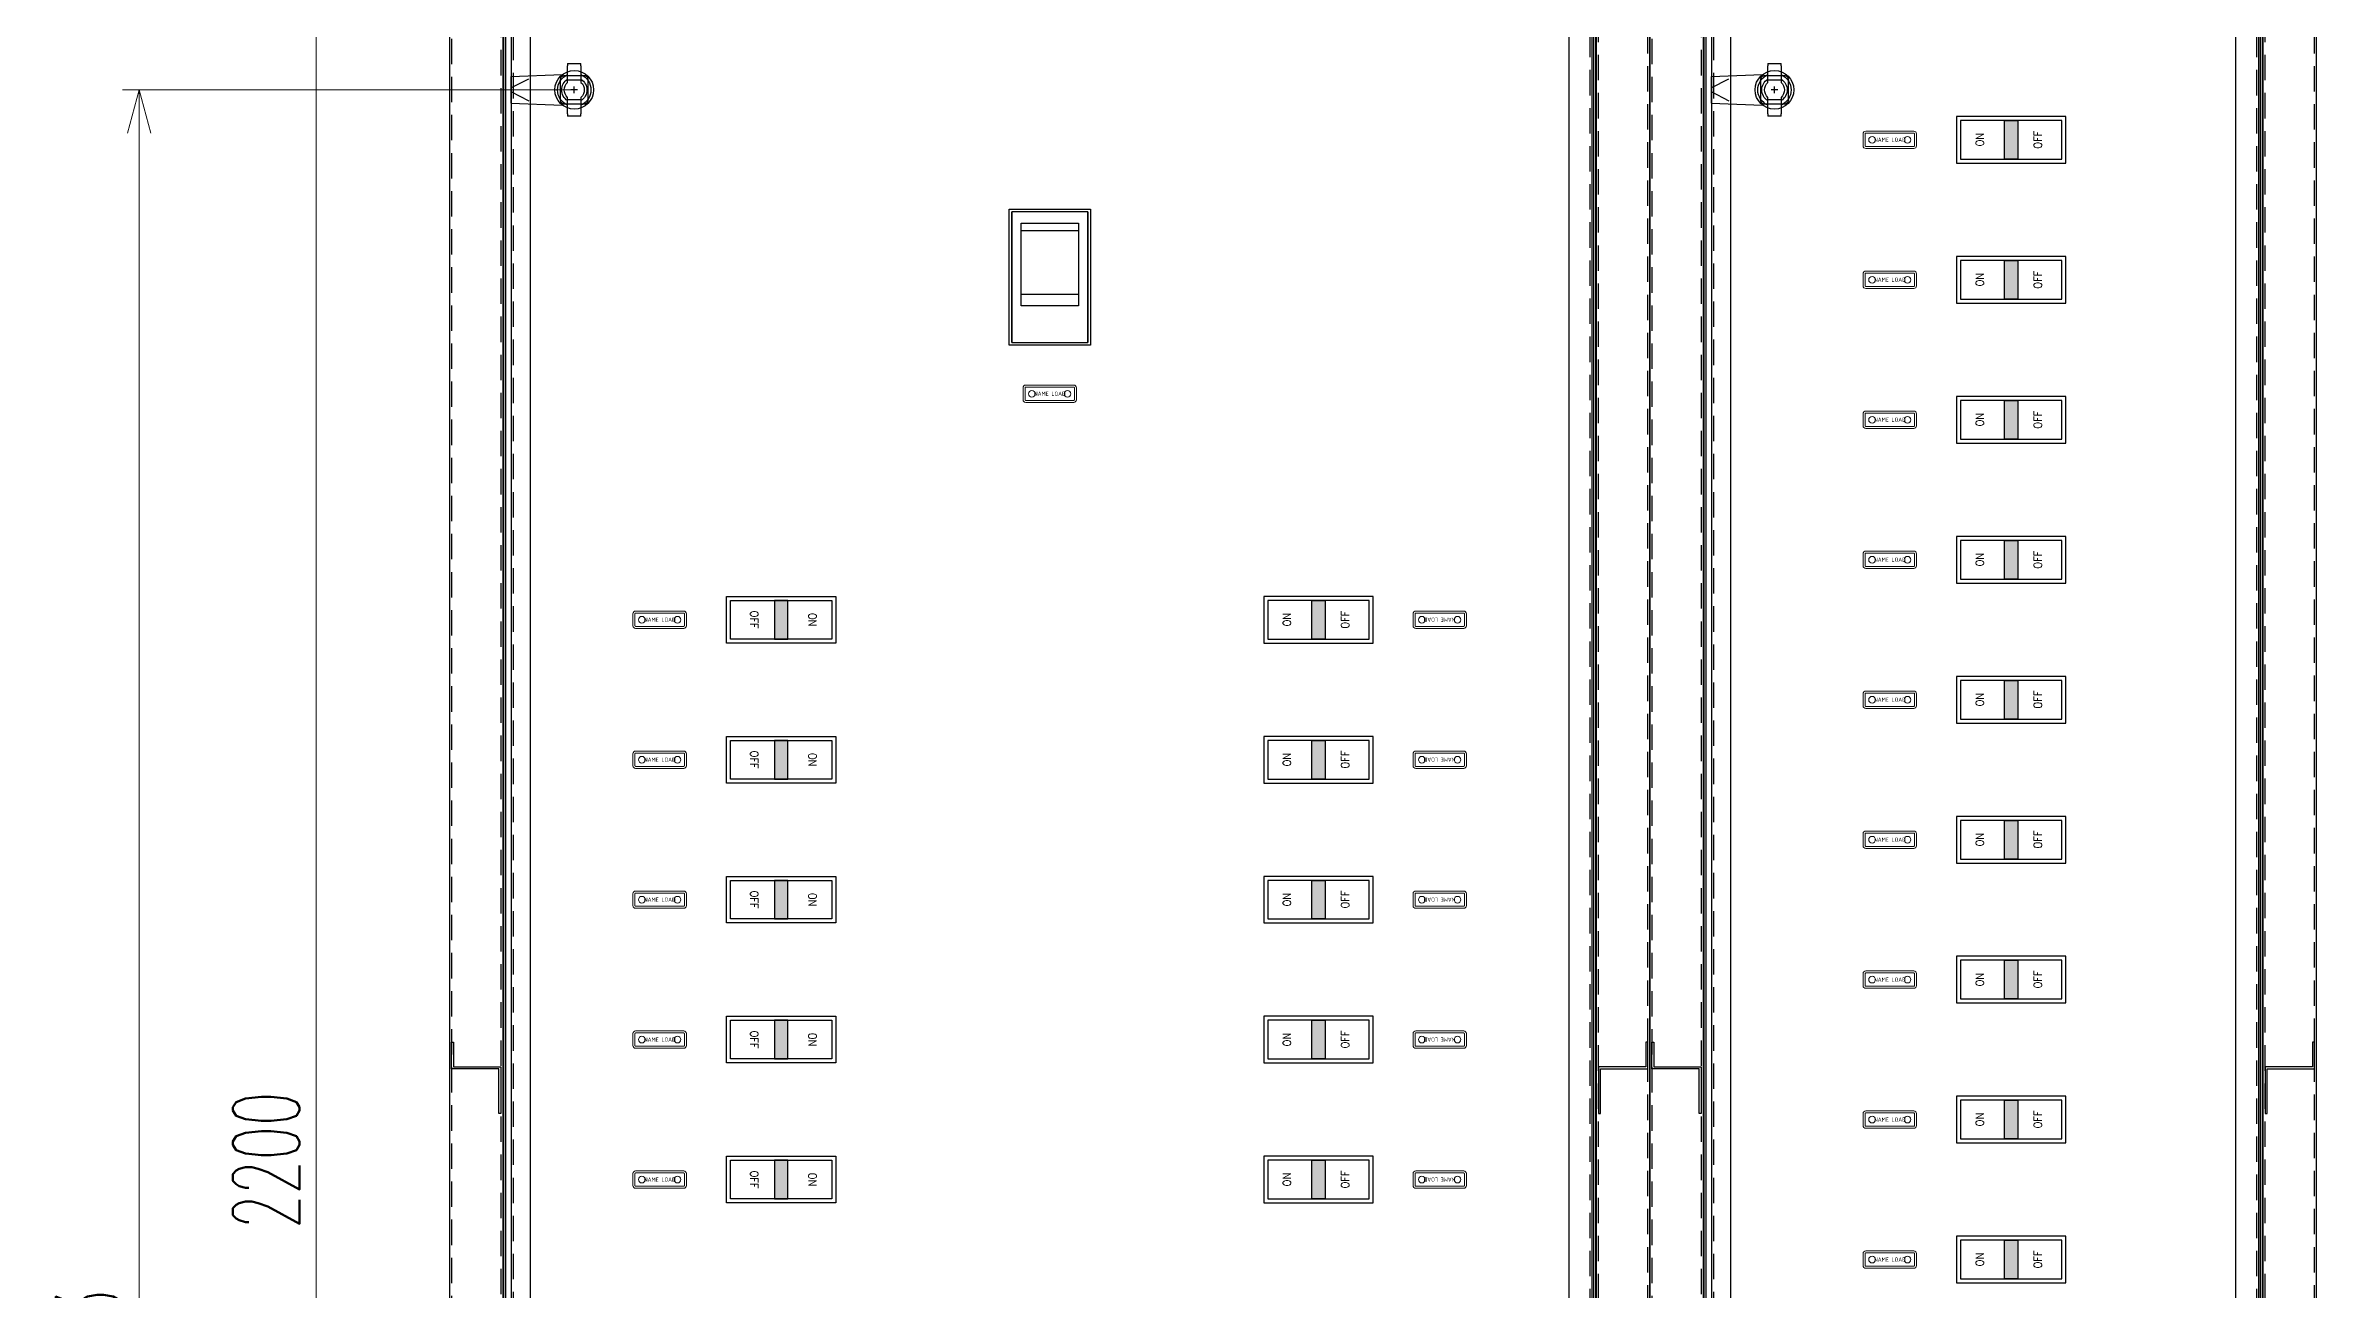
# Model space of a CAD drawing. Header units: millimetres. Extents: x 173893 to 258446, y -176540 to -123824.
# Drawn here: x 185204 to 186907, y -162724 to -161790 of the extents above; entities that cross this region are included whole.
import ezdxf
from ezdxf.enums import TextEntityAlignment as Align

# ---------------------------------------------------------------- set-up
doc = ezdxf.new("R2010")
doc.units = ezdxf.units.MM
doc.header["$LTSCALE"] = 3
doc.linetypes.add('HIDDEN', pattern=[9.525, 6.35, -3.175])
for name, color, linetype in [('@.DM. NÉT CHÍNH', 7, 'Continuous'), ('@.DM. THIẾT BỊ', 7, 'Continuous'), ('dim', 7, 'Continuous'), ('Thiet bi', 7, 'Continuous')]:
    doc.layers.add(name, color=color, linetype=linetype)
doc.styles.add('Ann_w01', font='romans.shx', dxfattribs={"width": 0.6, "bigfont": 'chineset.shx'})
doc.styles.add('HW_Standard', font='complex.shx', dxfattribs={"width": 0.9})
doc.styles.add('WD_IEC', font='isocp2.shx')
doc.dimstyles.new('Dim 01_SC25', dxfattribs={"dimscale": 25, "dimtxt": 2, "dimasz": 1.3, "dimexe": 0.5, "dimexo": 0.5, "dimgap": 0.5, "dimtad": 1, "dimdec": 1, "dimzin": 12, "dimdsep": 46, "dimtxsty": 'Ann_w01', "dimblk": 'OPEN30', "dimcen": 1.5, "dimclrd": 6, "dimclre": 6, "dimclrt": 3, "dimadec": 1, "dimazin": 3, "dimtm": 1e-09, "dimtfac": 1, "dimtdec": 1, "dimtix": 1, "dimtmove": 0, "dimatfit": 3, "dimldrblk": 'OPEN30', "dimfxl": 1, "dimtolj": 1, "dimlwd": 0, "dimlwe": 0, "dimarcsym": 0})

# ---------------------------------------------------------------- blocks, each defined once
blk = doc.blocks.new('_Open30')
at = {"color": 0, "linetype": 'ByBlock', "lineweight": -2}
for p, q in [((-1, 0.268), (0, 0)), ((0, 0), (-1, -0.268)), ((0, 0), (-1, 0))]:
    blk.add_line(p, q, dxfattribs=at)
blk = doc.blocks.new('*D43')
at = {"layer": 'Defpoints', "color": 0, "transparency": 16777216}
for p in [(185406.7, -161526.8), (185506.7, -161526.8), (185506.7, -163726.8)]:
    blk.add_point(p, dxfattribs=at)
at = {"layer": 'dim', "color": 6, "lineweight": 0, "transparency": 16777216}
for p, q in [((185494.2, -161526.8), (185394.2, -161526.8)), ((185406.7, -163694.3), (185406.7, -161559.3)), ((185494.2, -163726.8), (185394.2, -163726.8))]:
    blk.add_line(p, q, dxfattribs=at)
at = {"layer": 'dim', "color": 6, "lineweight": 0, "transparency": 16777216, "xscale": 32.5, "yscale": 32.5, "zscale": 32.5}
for p, rotation in [((185406.7, -161526.8), 90), ((185406.7, -163726.8), 270)]:
    blk.add_blockref('_Open30', p, dxfattribs=dict(at, rotation=rotation))
at = {"layer": 'dim', "color": 3, "transparency": 16777216, "insert": (185369.2, -162626.8), "char_height": 50, "attachment_point": 5, "rotation": 90, "style": 'Ann_w01'}
blk.add_mtext('\\A1;2200', dxfattribs=at)
blk = doc.blocks.new('*D268')
at = {"layer": '@.DM. NÉT CHÍNH', "color": 6, "linetype": 'Continuous', "lineweight": 0, "transparency": 16777216}
for p, q in [((185602.2, -161823.8), (185261.5, -161823.8)), ((185274, -163694.3), (185274, -161856.3)), ((185494.2, -163726.8), (185261.5, -163726.8))]:
    blk.add_line(p, q, dxfattribs=at)
at = {"layer": 'Defpoints', "color": 0, "linetype": 'Continuous', "transparency": 16777216}
for p in [(185274, -161823.8), (185614.7, -161823.8), (185506.7, -163726.8)]:
    blk.add_point(p, dxfattribs=at)
at = {"layer": '@.DM. NÉT CHÍNH', "color": 6, "linetype": 'Continuous', "lineweight": 0, "transparency": 16777216, "xscale": 32.5, "yscale": 32.5, "zscale": 32.5}
for p, rotation in [((185274, -161823.8), 90), ((185274, -163726.8), 270)]:
    blk.add_blockref('_Open30', p, dxfattribs=dict(at, rotation=rotation))
at = {"layer": '@.DM. NÉT CHÍNH', "color": 3, "linetype": 'Continuous', "transparency": 16777216, "insert": (185236.5, -162775.3), "char_height": 50, "attachment_point": 5, "rotation": 90, "style": 'Ann_w01'}
blk.add_mtext('\\A1;1903', dxfattribs=at)
blk = doc.blocks.new('MS722')
at = {"layer": '@.DM. THIẾT BỊ', "color": 4}
for p, q in [((-5, 37.8), (-5, 39.5)), ((5, 39.5), (-5, 39.5)), ((-5, 37.8), (-5, 27.2)), ((5, 39.5), (5, 37.8)), ((5, 27.2), (5, 37.8)), ((-5, 27.2), (-5, 25.3)), ((5, 27.2), (-5, 27.2)), ((5, 25.3), (5, 27.2)), ((-5, 14.2), (-5, 12.2)), ((-5, 12.2), (-5, 1.7)), ((-5, 12.2), (5, 12.2)), ((-5, 0), (-5, 1.7)), ((-5, 0), (5, 0)), ((5, 12.2), (5, 14.2)), ((5, 1.7), (5, 12.2)), ((5, 1.7), (5, 0))]:
    blk.add_line(p, q, dxfattribs=at)
for radius, start, end in [(12.5, 113.5782, 246.4218), (7.5, 131.8103, 228.1897), (12.5, 293.5782, 66.4218), (7.5, 311.8103, 48.1897)]:
    blk.add_arc((0, 19.8), radius, start, end, dxfattribs=at)
at = {"layer": '@.DM. THIẾT BỊ', "color": 9}
for start, end in [(121.7569, 238.2431), (301.7569, 58.2431)]:
    blk.add_arc((0, 19.8), 9.5, start, end, dxfattribs=at)

msp = doc.modelspace()

# ---------------------------------------------------------------- hatches: boundary and pattern name
at = {"layer": 'Thiet bi'}
for points in [[(186672.68, -161846.78), (186682.68, -161846.78), (186682.68, -161875.78), (186672.68, -161875.78)], [(186672.68, -161951.78), (186682.68, -161951.78), (186682.68, -161980.78), (186672.68, -161980.78)], [(186672.68, -162056.78), (186682.68, -162056.78), (186682.68, -162085.78), (186672.68, -162085.78)], [(186672.68, -162161.78), (186682.68, -162161.78), (186682.68, -162190.78), (186672.68, -162190.78)], [(185760.26, -162206.78), (185750.26, -162206.78), (185750.26, -162235.78), (185760.26, -162235.78)], [(186153.18, -162206.78), (186163.18, -162206.78), (186163.18, -162235.78), (186153.18, -162235.78)], [(186672.68, -162266.78), (186682.68, -162266.78), (186682.68, -162295.78), (186672.68, -162295.78)], [(185760.26, -162311.78), (185750.26, -162311.78), (185750.26, -162340.78), (185760.26, -162340.78)], [(186153.18, -162311.78), (186163.18, -162311.78), (186163.18, -162340.78), (186153.18, -162340.78)], [(186672.68, -162371.78), (186682.68, -162371.78), (186682.68, -162400.78), (186672.68, -162400.78)], [(185760.26, -162416.78), (185750.26, -162416.78), (185750.26, -162445.78), (185760.26, -162445.78)], [(186153.18, -162416.78), (186163.18, -162416.78), (186163.18, -162445.78), (186153.18, -162445.78)], [(186672.68, -162476.78), (186682.68, -162476.78), (186682.68, -162505.78), (186672.68, -162505.78)], [(185760.26, -162521.78), (185750.26, -162521.78), (185750.26, -162550.78), (185760.26, -162550.78)], [(186153.18, -162521.78), (186163.18, -162521.78), (186163.18, -162550.78), (186153.18, -162550.78)], [(186672.68, -162581.78), (186682.68, -162581.78), (186682.68, -162610.78), (186672.68, -162610.78)], [(185760.26, -162626.78), (185750.26, -162626.78), (185750.26, -162655.78), (185760.26, -162655.78)], [(186153.18, -162626.78), (186163.18, -162626.78), (186163.18, -162655.78), (186153.18, -162655.78)], [(186672.68, -162686.78), (186682.68, -162686.78), (186682.68, -162715.78), (186672.68, -162715.78)], [(186672.68, -162686.78), (186682.68, -162686.78), (186682.68, -162715.78), (186672.68, -162715.78)]]:
    msp.add_hatch(color=8, dxfattribs=at).paths.add_polyline_path(points)

# ---------------------------------------------------------------- linework, layer by layer
at = {"color": 3}
for p, q in [((185928.22, -162013.28), (185928.22, -161915.28)), ((185985.22, -161915.28), (185928.22, -161915.28)), ((185928.22, -161915.28), (185928.22, -162013.28)), ((185985.22, -161915.28), (185985.22, -162013.28)), ((185985.22, -162013.28), (185985.22, -161915.28)), ((185928.22, -162013.28), (185985.22, -162013.28))]:
    msp.add_line(p, q, dxfattribs=at)
for p, q in [((185935.22, -161923.87), (185978.22, -161923.87)), ((185935.22, -161985.7), (185935.22, -161923.87)), ((185978.22, -161923.87), (185978.22, -161985.7)), ((185935.22, -161929.42), (185978.22, -161929.42)), ((185935.22, -161976.99), (185978.22, -161976.99)), ((185978.22, -161985.7), (185935.22, -161985.7))]:
    msp.add_line(p, q)
for points in [[(185506.72, -163626.78), (186406.72, -163626.78), (186406.72, -161526.78), (185506.72, -161526.78)], [(186406.72, -163626.78), (186906.72, -163626.78), (186906.72, -161526.78), (186406.72, -161526.78)], [(185546.72, -163586.78), (186366.72, -163586.78), (186366.72, -161566.78), (185546.72, -161566.78)], [(186446.72, -163586.78), (186866.72, -163586.78), (186866.72, -161566.78), (186446.72, -161566.78)], [(186639.68, -161846.78), (186639.68, -161875.78), (186715.68, -161875.78), (186715.68, -161846.78)], [(186639.68, -161951.78), (186639.68, -161980.78), (186715.68, -161980.78), (186715.68, -161951.78)], [(186639.68, -162056.78), (186639.68, -162085.78), (186715.68, -162085.78), (186715.68, -162056.78)], [(186639.68, -162161.78), (186639.68, -162190.78), (186715.68, -162190.78), (186715.68, -162161.78)], [(185793.26, -162206.78), (185793.26, -162235.78), (185717.26, -162235.78), (185717.26, -162206.78)], [(186120.18, -162206.78), (186120.18, -162235.78), (186196.18, -162235.78), (186196.18, -162206.78)], [(186639.68, -162266.78), (186639.68, -162295.78), (186715.68, -162295.78), (186715.68, -162266.78)], [(185793.26, -162311.78), (185793.26, -162340.78), (185717.26, -162340.78), (185717.26, -162311.78)], [(186120.18, -162311.78), (186120.18, -162340.78), (186196.18, -162340.78), (186196.18, -162311.78)], [(186639.68, -162371.78), (186639.68, -162400.78), (186715.68, -162400.78), (186715.68, -162371.78)], [(185793.26, -162416.78), (185793.26, -162445.78), (185717.26, -162445.78), (185717.26, -162416.78)], [(186120.18, -162416.78), (186120.18, -162445.78), (186196.18, -162445.78), (186196.18, -162416.78)], [(186639.68, -162476.78), (186639.68, -162505.78), (186715.68, -162505.78), (186715.68, -162476.78)], [(185793.26, -162521.78), (185793.26, -162550.78), (185717.26, -162550.78), (185717.26, -162521.78)], [(186120.18, -162521.78), (186120.18, -162550.78), (186196.18, -162550.78), (186196.18, -162521.78)], [(186639.68, -162581.78), (186639.68, -162610.78), (186715.68, -162610.78), (186715.68, -162581.78)], [(185793.26, -162626.78), (185793.26, -162655.78), (185717.26, -162655.78), (185717.26, -162626.78)], [(186120.18, -162626.78), (186120.18, -162655.78), (186196.18, -162655.78), (186196.18, -162626.78)], [(186639.68, -162686.78), (186639.68, -162715.78), (186715.68, -162715.78), (186715.68, -162686.78)], [(186639.68, -162686.78), (186639.68, -162715.78), (186715.68, -162715.78), (186715.68, -162686.78)]]:
    msp.add_lwpolyline(points, close=True)
at = {"linetype": 'HIDDEN'}
for points in [[(185508.22, -163625.28), (186405.22, -163625.28), (186405.22, -161528.28), (185508.22, -161528.28)], [(186408.22, -163625.28), (186905.22, -163625.28), (186905.22, -161528.28), (186408.22, -161528.28)], [(185545.22, -163588.28), (186368.22, -163588.28), (186368.22, -161565.28), (185545.22, -161565.28)], [(186445.22, -163588.28), (186868.22, -163588.28), (186868.22, -161565.28), (186445.22, -161565.28)]]:
    msp.add_lwpolyline(points, close=True, dxfattribs=at)
at = {"color": 6}
for points in [[(185547.22, -163586.28), (186366.22, -163586.28), (186366.22, -161567.28), (185547.22, -161567.28)], [(185548.72, -163584.78), (186364.72, -163584.78), (186364.72, -161568.78), (185548.72, -161568.78)], [(186447.22, -163586.28), (186866.22, -163586.28), (186866.22, -161567.28), (186447.22, -161567.28)], [(186448.72, -163584.78), (186864.72, -163584.78), (186864.72, -161568.78), (186448.72, -161568.78)], [(185567.22, -163566.28), (186346.22, -163566.28), (186346.22, -161587.28), (185567.22, -161587.28)], [(186467.22, -163566.28), (186846.22, -163566.28), (186846.22, -161587.28), (186467.22, -161587.28)]]:
    msp.add_lwpolyline(points, close=True, dxfattribs=at)
at = {"color": 4}
for points in [[(185553.22, -161578.78), (186363.22, -161578.78), (186363.22, -163574.78), (185553.22, -163574.78)], [(186453.22, -161578.78), (186863.22, -161578.78), (186863.22, -163574.78), (186453.22, -163574.78)]]:
    msp.add_lwpolyline(points, close=True, dxfattribs=at)
at = {"color": 4, "linetype": 'HIDDEN'}
for points in [[(185554.72, -161580.28), (186361.72, -161580.28), (186361.72, -163573.28), (185554.72, -163573.28)], [(186454.72, -161580.28), (186861.72, -161580.28), (186861.72, -163573.28), (186454.72, -163573.28)]]:
    msp.add_lwpolyline(points, close=True, dxfattribs=at)
at = {"color": 7, "lineweight": 9}
for points in [[(186604.68, -161867.78), (186568.68, -161867.78, -0.4142136), (186566.68, -161865.78), (186566.68, -161856.78, -0.4142136), (186568.68, -161854.78), (186604.68, -161854.78, -0.4142136), (186606.68, -161856.78), (186606.68, -161865.78, -0.4142136)], [(186604.68, -161867.78), (186568.68, -161867.78, -0.4142136), (186566.68, -161865.78), (186566.68, -161856.78, -0.4142136), (186568.68, -161854.78), (186604.68, -161854.78, -0.4142136), (186606.68, -161856.78), (186606.68, -161865.78, -0.4142136)], [(186604.68, -161972.78), (186568.68, -161972.78, -0.4142136), (186566.68, -161970.78), (186566.68, -161961.78, -0.4142136), (186568.68, -161959.78), (186604.68, -161959.78, -0.4142136), (186606.68, -161961.78), (186606.68, -161970.78, -0.4142136)], [(186604.68, -161972.78), (186568.68, -161972.78, -0.4142136), (186566.68, -161970.78), (186566.68, -161961.78, -0.4142136), (186568.68, -161959.78), (186604.68, -161959.78, -0.4142136), (186606.68, -161961.78), (186606.68, -161970.78, -0.4142136)], [(185974.72, -162058.28), (185938.72, -162058.28, -0.4142136), (185936.72, -162056.28), (185936.72, -162047.28, -0.4142136), (185938.72, -162045.28), (185974.72, -162045.28, -0.4142136), (185976.72, -162047.28), (185976.72, -162056.28, -0.4142136)], [(185974.72, -162058.28), (185938.72, -162058.28, -0.4142136), (185936.72, -162056.28), (185936.72, -162047.28, -0.4142136), (185938.72, -162045.28), (185974.72, -162045.28, -0.4142136), (185976.72, -162047.28), (185976.72, -162056.28, -0.4142136)], [(186604.68, -162077.78), (186568.68, -162077.78, -0.4142136), (186566.68, -162075.78), (186566.68, -162066.78, -0.4142136), (186568.68, -162064.78), (186604.68, -162064.78, -0.4142136), (186606.68, -162066.78), (186606.68, -162075.78, -0.4142136)], [(186604.68, -162077.78), (186568.68, -162077.78, -0.4142136), (186566.68, -162075.78), (186566.68, -162066.78, -0.4142136), (186568.68, -162064.78), (186604.68, -162064.78, -0.4142136), (186606.68, -162066.78), (186606.68, -162075.78, -0.4142136)], [(186604.68, -162182.78), (186568.68, -162182.78, -0.4142136), (186566.68, -162180.78), (186566.68, -162171.78, -0.4142136), (186568.68, -162169.78), (186604.68, -162169.78, -0.4142136), (186606.68, -162171.78), (186606.68, -162180.78, -0.4142136)], [(186604.68, -162182.78), (186568.68, -162182.78, -0.4142136), (186566.68, -162180.78), (186566.68, -162171.78, -0.4142136), (186568.68, -162169.78), (186604.68, -162169.78, -0.4142136), (186606.68, -162171.78), (186606.68, -162180.78, -0.4142136)], [(185682.26, -162227.78), (185646.26, -162227.78, -0.4142136), (185644.26, -162225.78), (185644.26, -162216.78, -0.4142136), (185646.26, -162214.78), (185682.26, -162214.78, -0.4142136), (185684.26, -162216.78), (185684.26, -162225.78, -0.4142136)], [(185682.26, -162227.78), (185646.26, -162227.78, -0.4142136), (185644.26, -162225.78), (185644.26, -162216.78, -0.4142136), (185646.26, -162214.78), (185682.26, -162214.78, -0.4142136), (185684.26, -162216.78), (185684.26, -162225.78, -0.4142136)], [(186231.18, -162227.78), (186267.18, -162227.78, 0.4142136), (186269.18, -162225.78), (186269.18, -162216.78, 0.4142136), (186267.18, -162214.78), (186231.18, -162214.78, 0.4142136), (186229.18, -162216.78), (186229.18, -162225.78, 0.4142136)], [(186231.18, -162227.78), (186267.18, -162227.78, 0.4142136), (186269.18, -162225.78), (186269.18, -162216.78, 0.4142136), (186267.18, -162214.78), (186231.18, -162214.78, 0.4142136), (186229.18, -162216.78), (186229.18, -162225.78, 0.4142136)], [(186604.68, -162287.78), (186568.68, -162287.78, -0.4142136), (186566.68, -162285.78), (186566.68, -162276.78, -0.4142136), (186568.68, -162274.78), (186604.68, -162274.78, -0.4142136), (186606.68, -162276.78), (186606.68, -162285.78, -0.4142136)], [(186604.68, -162287.78), (186568.68, -162287.78, -0.4142136), (186566.68, -162285.78), (186566.68, -162276.78, -0.4142136), (186568.68, -162274.78), (186604.68, -162274.78, -0.4142136), (186606.68, -162276.78), (186606.68, -162285.78, -0.4142136)], [(185682.26, -162332.78), (185646.26, -162332.78, -0.4142136), (185644.26, -162330.78), (185644.26, -162321.78, -0.4142136), (185646.26, -162319.78), (185682.26, -162319.78, -0.4142136), (185684.26, -162321.78), (185684.26, -162330.78, -0.4142136)], [(185682.26, -162332.78), (185646.26, -162332.78, -0.4142136), (185644.26, -162330.78), (185644.26, -162321.78, -0.4142136), (185646.26, -162319.78), (185682.26, -162319.78, -0.4142136), (185684.26, -162321.78), (185684.26, -162330.78, -0.4142136)], [(186231.18, -162332.78), (186267.18, -162332.78, 0.4142136), (186269.18, -162330.78), (186269.18, -162321.78, 0.4142136), (186267.18, -162319.78), (186231.18, -162319.78, 0.4142136), (186229.18, -162321.78), (186229.18, -162330.78, 0.4142136)], [(186231.18, -162332.78), (186267.18, -162332.78, 0.4142136), (186269.18, -162330.78), (186269.18, -162321.78, 0.4142136), (186267.18, -162319.78), (186231.18, -162319.78, 0.4142136), (186229.18, -162321.78), (186229.18, -162330.78, 0.4142136)], [(186604.68, -162392.78), (186568.68, -162392.78, -0.4142136), (186566.68, -162390.78), (186566.68, -162381.78, -0.4142136), (186568.68, -162379.78), (186604.68, -162379.78, -0.4142136), (186606.68, -162381.78), (186606.68, -162390.78, -0.4142136)], [(186604.68, -162392.78), (186568.68, -162392.78, -0.4142136), (186566.68, -162390.78), (186566.68, -162381.78, -0.4142136), (186568.68, -162379.78), (186604.68, -162379.78, -0.4142136), (186606.68, -162381.78), (186606.68, -162390.78, -0.4142136)], [(185682.26, -162437.78), (185646.26, -162437.78, -0.4142136), (185644.26, -162435.78), (185644.26, -162426.78, -0.4142136), (185646.26, -162424.78), (185682.26, -162424.78, -0.4142136), (185684.26, -162426.78), (185684.26, -162435.78, -0.4142136)], [(185682.26, -162437.78), (185646.26, -162437.78, -0.4142136), (185644.26, -162435.78), (185644.26, -162426.78, -0.4142136), (185646.26, -162424.78), (185682.26, -162424.78, -0.4142136), (185684.26, -162426.78), (185684.26, -162435.78, -0.4142136)], [(186231.18, -162437.78), (186267.18, -162437.78, 0.4142136), (186269.18, -162435.78), (186269.18, -162426.78, 0.4142136), (186267.18, -162424.78), (186231.18, -162424.78, 0.4142136), (186229.18, -162426.78), (186229.18, -162435.78, 0.4142136)], [(186231.18, -162437.78), (186267.18, -162437.78, 0.4142136), (186269.18, -162435.78), (186269.18, -162426.78, 0.4142136), (186267.18, -162424.78), (186231.18, -162424.78, 0.4142136), (186229.18, -162426.78), (186229.18, -162435.78, 0.4142136)], [(186604.68, -162497.78), (186568.68, -162497.78, -0.4142136), (186566.68, -162495.78), (186566.68, -162486.78, -0.4142136), (186568.68, -162484.78), (186604.68, -162484.78, -0.4142136), (186606.68, -162486.78), (186606.68, -162495.78, -0.4142136)], [(186604.68, -162497.78), (186568.68, -162497.78, -0.4142136), (186566.68, -162495.78), (186566.68, -162486.78, -0.4142136), (186568.68, -162484.78), (186604.68, -162484.78, -0.4142136), (186606.68, -162486.78), (186606.68, -162495.78, -0.4142136)], [(185682.26, -162542.78), (185646.26, -162542.78, -0.4142136), (185644.26, -162540.78), (185644.26, -162531.78, -0.4142136), (185646.26, -162529.78), (185682.26, -162529.78, -0.4142136), (185684.26, -162531.78), (185684.26, -162540.78, -0.4142136)], [(185682.26, -162542.78), (185646.26, -162542.78, -0.4142136), (185644.26, -162540.78), (185644.26, -162531.78, -0.4142136), (185646.26, -162529.78), (185682.26, -162529.78, -0.4142136), (185684.26, -162531.78), (185684.26, -162540.78, -0.4142136)], [(186231.18, -162542.78), (186267.18, -162542.78, 0.4142136), (186269.18, -162540.78), (186269.18, -162531.78, 0.4142136), (186267.18, -162529.78), (186231.18, -162529.78, 0.4142136), (186229.18, -162531.78), (186229.18, -162540.78, 0.4142136)], [(186231.18, -162542.78), (186267.18, -162542.78, 0.4142136), (186269.18, -162540.78), (186269.18, -162531.78, 0.4142136), (186267.18, -162529.78), (186231.18, -162529.78, 0.4142136), (186229.18, -162531.78), (186229.18, -162540.78, 0.4142136)], [(186604.68, -162602.78), (186568.68, -162602.78, -0.4142136), (186566.68, -162600.78), (186566.68, -162591.78, -0.4142136), (186568.68, -162589.78), (186604.68, -162589.78, -0.4142136), (186606.68, -162591.78), (186606.68, -162600.78, -0.4142136)], [(186604.68, -162602.78), (186568.68, -162602.78, -0.4142136), (186566.68, -162600.78), (186566.68, -162591.78, -0.4142136), (186568.68, -162589.78), (186604.68, -162589.78, -0.4142136), (186606.68, -162591.78), (186606.68, -162600.78, -0.4142136)], [(185682.26, -162647.78), (185646.26, -162647.78, -0.4142136), (185644.26, -162645.78), (185644.26, -162636.78, -0.4142136), (185646.26, -162634.78), (185682.26, -162634.78, -0.4142136), (185684.26, -162636.78), (185684.26, -162645.78, -0.4142136)], [(185682.26, -162647.78), (185646.26, -162647.78, -0.4142136), (185644.26, -162645.78), (185644.26, -162636.78, -0.4142136), (185646.26, -162634.78), (185682.26, -162634.78, -0.4142136), (185684.26, -162636.78), (185684.26, -162645.78, -0.4142136)], [(186231.18, -162647.78), (186267.18, -162647.78, 0.4142136), (186269.18, -162645.78), (186269.18, -162636.78, 0.4142136), (186267.18, -162634.78), (186231.18, -162634.78, 0.4142136), (186229.18, -162636.78), (186229.18, -162645.78, 0.4142136)], [(186231.18, -162647.78), (186267.18, -162647.78, 0.4142136), (186269.18, -162645.78), (186269.18, -162636.78, 0.4142136), (186267.18, -162634.78), (186231.18, -162634.78, 0.4142136), (186229.18, -162636.78), (186229.18, -162645.78, 0.4142136)], [(186604.68, -162707.78), (186568.68, -162707.78, -0.4142136), (186566.68, -162705.78), (186566.68, -162696.78, -0.4142136), (186568.68, -162694.78), (186604.68, -162694.78, -0.4142136), (186606.68, -162696.78), (186606.68, -162705.78, -0.4142136)], [(186604.68, -162707.78), (186568.68, -162707.78, -0.4142136), (186566.68, -162705.78), (186566.68, -162696.78, -0.4142136), (186568.68, -162694.78), (186604.68, -162694.78, -0.4142136), (186606.68, -162696.78), (186606.68, -162705.78, -0.4142136)]]:
    msp.add_lwpolyline(points, format="xyb", close=True, dxfattribs=at)
at = {"color": 6, "linetype": 'HIDDEN', "lineweight": 9, "ltscale": 10}
for points in [[(186604.68, -161866.28), (186568.68, -161866.28, -0.4142136), (186568.18, -161865.78), (186568.18, -161856.78, -0.4142136), (186568.68, -161856.28), (186604.68, -161856.28, -0.4142136), (186605.18, -161856.78), (186605.18, -161865.78, -0.4142136)], [(186604.68, -161866.28), (186568.68, -161866.28, -0.4142136), (186568.18, -161865.78), (186568.18, -161856.78, -0.4142136), (186568.68, -161856.28), (186604.68, -161856.28, -0.4142136), (186605.18, -161856.78), (186605.18, -161865.78, -0.4142136)], [(186604.68, -161971.28), (186568.68, -161971.28, -0.4142136), (186568.18, -161970.78), (186568.18, -161961.78, -0.4142136), (186568.68, -161961.28), (186604.68, -161961.28, -0.4142136), (186605.18, -161961.78), (186605.18, -161970.78, -0.4142136)], [(186604.68, -161971.28), (186568.68, -161971.28, -0.4142136), (186568.18, -161970.78), (186568.18, -161961.78, -0.4142136), (186568.68, -161961.28), (186604.68, -161961.28, -0.4142136), (186605.18, -161961.78), (186605.18, -161970.78, -0.4142136)], [(185974.72, -162056.78), (185938.72, -162056.78, -0.4142136), (185938.22, -162056.28), (185938.22, -162047.28, -0.4142136), (185938.72, -162046.78), (185974.72, -162046.78, -0.4142136), (185975.22, -162047.28), (185975.22, -162056.28, -0.4142136)], [(185974.72, -162056.78), (185938.72, -162056.78, -0.4142136), (185938.22, -162056.28), (185938.22, -162047.28, -0.4142136), (185938.72, -162046.78), (185974.72, -162046.78, -0.4142136), (185975.22, -162047.28), (185975.22, -162056.28, -0.4142136)], [(186604.68, -162076.28), (186568.68, -162076.28, -0.4142136), (186568.18, -162075.78), (186568.18, -162066.78, -0.4142136), (186568.68, -162066.28), (186604.68, -162066.28, -0.4142136), (186605.18, -162066.78), (186605.18, -162075.78, -0.4142136)], [(186604.68, -162076.28), (186568.68, -162076.28, -0.4142136), (186568.18, -162075.78), (186568.18, -162066.78, -0.4142136), (186568.68, -162066.28), (186604.68, -162066.28, -0.4142136), (186605.18, -162066.78), (186605.18, -162075.78, -0.4142136)], [(186604.68, -162181.28), (186568.68, -162181.28, -0.4142136), (186568.18, -162180.78), (186568.18, -162171.78, -0.4142136), (186568.68, -162171.28), (186604.68, -162171.28, -0.4142136), (186605.18, -162171.78), (186605.18, -162180.78, -0.4142136)], [(186604.68, -162181.28), (186568.68, -162181.28, -0.4142136), (186568.18, -162180.78), (186568.18, -162171.78, -0.4142136), (186568.68, -162171.28), (186604.68, -162171.28, -0.4142136), (186605.18, -162171.78), (186605.18, -162180.78, -0.4142136)], [(185682.26, -162226.28), (185646.26, -162226.28, -0.4142136), (185645.76, -162225.78), (185645.76, -162216.78, -0.4142136), (185646.26, -162216.28), (185682.26, -162216.28, -0.4142136), (185682.76, -162216.78), (185682.76, -162225.78, -0.4142136)], [(185682.26, -162226.28), (185646.26, -162226.28, -0.4142136), (185645.76, -162225.78), (185645.76, -162216.78, -0.4142136), (185646.26, -162216.28), (185682.26, -162216.28, -0.4142136), (185682.76, -162216.78), (185682.76, -162225.78, -0.4142136)], [(186231.18, -162226.28), (186267.18, -162226.28, 0.4142136), (186267.68, -162225.78), (186267.68, -162216.78, 0.4142136), (186267.18, -162216.28), (186231.18, -162216.28, 0.4142136), (186230.68, -162216.78), (186230.68, -162225.78, 0.4142136)], [(186231.18, -162226.28), (186267.18, -162226.28, 0.4142136), (186267.68, -162225.78), (186267.68, -162216.78, 0.4142136), (186267.18, -162216.28), (186231.18, -162216.28, 0.4142136), (186230.68, -162216.78), (186230.68, -162225.78, 0.4142136)], [(186604.68, -162286.28), (186568.68, -162286.28, -0.4142136), (186568.18, -162285.78), (186568.18, -162276.78, -0.4142136), (186568.68, -162276.28), (186604.68, -162276.28, -0.4142136), (186605.18, -162276.78), (186605.18, -162285.78, -0.4142136)], [(186604.68, -162286.28), (186568.68, -162286.28, -0.4142136), (186568.18, -162285.78), (186568.18, -162276.78, -0.4142136), (186568.68, -162276.28), (186604.68, -162276.28, -0.4142136), (186605.18, -162276.78), (186605.18, -162285.78, -0.4142136)], [(185682.26, -162331.28), (185646.26, -162331.28, -0.4142136), (185645.76, -162330.78), (185645.76, -162321.78, -0.4142136), (185646.26, -162321.28), (185682.26, -162321.28, -0.4142136), (185682.76, -162321.78), (185682.76, -162330.78, -0.4142136)], [(185682.26, -162331.28), (185646.26, -162331.28, -0.4142136), (185645.76, -162330.78), (185645.76, -162321.78, -0.4142136), (185646.26, -162321.28), (185682.26, -162321.28, -0.4142136), (185682.76, -162321.78), (185682.76, -162330.78, -0.4142136)], [(186231.18, -162331.28), (186267.18, -162331.28, 0.4142136), (186267.68, -162330.78), (186267.68, -162321.78, 0.4142136), (186267.18, -162321.28), (186231.18, -162321.28, 0.4142136), (186230.68, -162321.78), (186230.68, -162330.78, 0.4142136)], [(186231.18, -162331.28), (186267.18, -162331.28, 0.4142136), (186267.68, -162330.78), (186267.68, -162321.78, 0.4142136), (186267.18, -162321.28), (186231.18, -162321.28, 0.4142136), (186230.68, -162321.78), (186230.68, -162330.78, 0.4142136)], [(186604.68, -162391.28), (186568.68, -162391.28, -0.4142136), (186568.18, -162390.78), (186568.18, -162381.78, -0.4142136), (186568.68, -162381.28), (186604.68, -162381.28, -0.4142136), (186605.18, -162381.78), (186605.18, -162390.78, -0.4142136)], [(186604.68, -162391.28), (186568.68, -162391.28, -0.4142136), (186568.18, -162390.78), (186568.18, -162381.78, -0.4142136), (186568.68, -162381.28), (186604.68, -162381.28, -0.4142136), (186605.18, -162381.78), (186605.18, -162390.78, -0.4142136)], [(185682.26, -162436.28), (185646.26, -162436.28, -0.4142136), (185645.76, -162435.78), (185645.76, -162426.78, -0.4142136), (185646.26, -162426.28), (185682.26, -162426.28, -0.4142136), (185682.76, -162426.78), (185682.76, -162435.78, -0.4142136)], [(185682.26, -162436.28), (185646.26, -162436.28, -0.4142136), (185645.76, -162435.78), (185645.76, -162426.78, -0.4142136), (185646.26, -162426.28), (185682.26, -162426.28, -0.4142136), (185682.76, -162426.78), (185682.76, -162435.78, -0.4142136)], [(186231.18, -162436.28), (186267.18, -162436.28, 0.4142136), (186267.68, -162435.78), (186267.68, -162426.78, 0.4142136), (186267.18, -162426.28), (186231.18, -162426.28, 0.4142136), (186230.68, -162426.78), (186230.68, -162435.78, 0.4142136)], [(186231.18, -162436.28), (186267.18, -162436.28, 0.4142136), (186267.68, -162435.78), (186267.68, -162426.78, 0.4142136), (186267.18, -162426.28), (186231.18, -162426.28, 0.4142136), (186230.68, -162426.78), (186230.68, -162435.78, 0.4142136)], [(186604.68, -162496.28), (186568.68, -162496.28, -0.4142136), (186568.18, -162495.78), (186568.18, -162486.78, -0.4142136), (186568.68, -162486.28), (186604.68, -162486.28, -0.4142136), (186605.18, -162486.78), (186605.18, -162495.78, -0.4142136)], [(186604.68, -162496.28), (186568.68, -162496.28, -0.4142136), (186568.18, -162495.78), (186568.18, -162486.78, -0.4142136), (186568.68, -162486.28), (186604.68, -162486.28, -0.4142136), (186605.18, -162486.78), (186605.18, -162495.78, -0.4142136)], [(185682.26, -162541.28), (185646.26, -162541.28, -0.4142136), (185645.76, -162540.78), (185645.76, -162531.78, -0.4142136), (185646.26, -162531.28), (185682.26, -162531.28, -0.4142136), (185682.76, -162531.78), (185682.76, -162540.78, -0.4142136)], [(185682.26, -162541.28), (185646.26, -162541.28, -0.4142136), (185645.76, -162540.78), (185645.76, -162531.78, -0.4142136), (185646.26, -162531.28), (185682.26, -162531.28, -0.4142136), (185682.76, -162531.78), (185682.76, -162540.78, -0.4142136)], [(186231.18, -162541.28), (186267.18, -162541.28, 0.4142136), (186267.68, -162540.78), (186267.68, -162531.78, 0.4142136), (186267.18, -162531.28), (186231.18, -162531.28, 0.4142136), (186230.68, -162531.78), (186230.68, -162540.78, 0.4142136)], [(186231.18, -162541.28), (186267.18, -162541.28, 0.4142136), (186267.68, -162540.78), (186267.68, -162531.78, 0.4142136), (186267.18, -162531.28), (186231.18, -162531.28, 0.4142136), (186230.68, -162531.78), (186230.68, -162540.78, 0.4142136)], [(186604.68, -162601.28), (186568.68, -162601.28, -0.4142136), (186568.18, -162600.78), (186568.18, -162591.78, -0.4142136), (186568.68, -162591.28), (186604.68, -162591.28, -0.4142136), (186605.18, -162591.78), (186605.18, -162600.78, -0.4142136)], [(186604.68, -162601.28), (186568.68, -162601.28, -0.4142136), (186568.18, -162600.78), (186568.18, -162591.78, -0.4142136), (186568.68, -162591.28), (186604.68, -162591.28, -0.4142136), (186605.18, -162591.78), (186605.18, -162600.78, -0.4142136)], [(185682.26, -162646.28), (185646.26, -162646.28, -0.4142136), (185645.76, -162645.78), (185645.76, -162636.78, -0.4142136), (185646.26, -162636.28), (185682.26, -162636.28, -0.4142136), (185682.76, -162636.78), (185682.76, -162645.78, -0.4142136)], [(185682.26, -162646.28), (185646.26, -162646.28, -0.4142136), (185645.76, -162645.78), (185645.76, -162636.78, -0.4142136), (185646.26, -162636.28), (185682.26, -162636.28, -0.4142136), (185682.76, -162636.78), (185682.76, -162645.78, -0.4142136)], [(186231.18, -162646.28), (186267.18, -162646.28, 0.4142136), (186267.68, -162645.78), (186267.68, -162636.78, 0.4142136), (186267.18, -162636.28), (186231.18, -162636.28, 0.4142136), (186230.68, -162636.78), (186230.68, -162645.78, 0.4142136)], [(186231.18, -162646.28), (186267.18, -162646.28, 0.4142136), (186267.68, -162645.78), (186267.68, -162636.78, 0.4142136), (186267.18, -162636.28), (186231.18, -162636.28, 0.4142136), (186230.68, -162636.78), (186230.68, -162645.78, 0.4142136)], [(186604.68, -162706.28), (186568.68, -162706.28, -0.4142136), (186568.18, -162705.78), (186568.18, -162696.78, -0.4142136), (186568.68, -162696.28), (186604.68, -162696.28, -0.4142136), (186605.18, -162696.78), (186605.18, -162705.78, -0.4142136)], [(186604.68, -162706.28), (186568.68, -162706.28, -0.4142136), (186568.18, -162705.78), (186568.18, -162696.78, -0.4142136), (186568.68, -162696.28), (186604.68, -162696.28, -0.4142136), (186605.18, -162696.78), (186605.18, -162705.78, -0.4142136)]]:
    msp.add_lwpolyline(points, format="xyb", close=True, dxfattribs=at)
at = {"color": 5}
for points in [[(186636.68, -161843.78), (186636.68, -161878.78), (186718.68, -161878.78), (186718.68, -161843.78)], [(186636.68, -161948.78), (186636.68, -161983.78), (186718.68, -161983.78), (186718.68, -161948.78)], [(186636.68, -162053.78), (186636.68, -162088.78), (186718.68, -162088.78), (186718.68, -162053.78)], [(186636.68, -162158.78), (186636.68, -162193.78), (186718.68, -162193.78), (186718.68, -162158.78)], [(185796.26, -162203.78), (185796.26, -162238.78), (185714.26, -162238.78), (185714.26, -162203.78)], [(186117.18, -162203.78), (186117.18, -162238.78), (186199.18, -162238.78), (186199.18, -162203.78)], [(186636.68, -162263.78), (186636.68, -162298.78), (186718.68, -162298.78), (186718.68, -162263.78)], [(185796.26, -162308.78), (185796.26, -162343.78), (185714.26, -162343.78), (185714.26, -162308.78)], [(186117.18, -162308.78), (186117.18, -162343.78), (186199.18, -162343.78), (186199.18, -162308.78)], [(186636.68, -162368.78), (186636.68, -162403.78), (186718.68, -162403.78), (186718.68, -162368.78)], [(185796.26, -162413.78), (185796.26, -162448.78), (185714.26, -162448.78), (185714.26, -162413.78)], [(186117.18, -162413.78), (186117.18, -162448.78), (186199.18, -162448.78), (186199.18, -162413.78)], [(186636.68, -162473.78), (186636.68, -162508.78), (186718.68, -162508.78), (186718.68, -162473.78)], [(185796.26, -162518.78), (185796.26, -162553.78), (185714.26, -162553.78), (185714.26, -162518.78)], [(186117.18, -162518.78), (186117.18, -162553.78), (186199.18, -162553.78), (186199.18, -162518.78)], [(186636.68, -162578.78), (186636.68, -162613.78), (186718.68, -162613.78), (186718.68, -162578.78)], [(185796.26, -162623.78), (185796.26, -162658.78), (185714.26, -162658.78), (185714.26, -162623.78)], [(186117.18, -162623.78), (186117.18, -162658.78), (186199.18, -162658.78), (186199.18, -162623.78)], [(186636.68, -162683.78), (186636.68, -162718.78), (186718.68, -162718.78), (186718.68, -162683.78)], [(186636.68, -162683.78), (186636.68, -162718.78), (186718.68, -162718.78), (186718.68, -162683.78)]]:
    msp.add_lwpolyline(points, close=True, dxfattribs=at)
at = {"color": 1}
for points in [[(185926.22, -161913.28), (185987.22, -161913.28), (185987.22, -162015.28), (185926.22, -162015.28)], [(185509.72, -162556.78), (185545.22, -162556.78), (185545.22, -162591.78), (185543.72, -162591.78), (185543.72, -162558.28), (185508.22, -162558.28), (185508.22, -162538.28), (185509.72, -162538.28)], [(186403.72, -162556.78), (186368.22, -162556.78), (186368.22, -162591.78), (186369.72, -162591.78), (186369.72, -162558.28), (186405.22, -162558.28), (186405.22, -162538.28), (186403.72, -162538.28)], [(186409.72, -162556.78), (186445.22, -162556.78), (186445.22, -162591.78), (186443.72, -162591.78), (186443.72, -162558.28), (186408.22, -162558.28), (186408.22, -162538.28), (186409.72, -162538.28)], [(186903.72, -162556.78), (186868.22, -162556.78), (186868.22, -162591.78), (186869.72, -162591.78), (186869.72, -162558.28), (186905.22, -162558.28), (186905.22, -162538.28), (186903.72, -162538.28)]]:
    msp.add_lwpolyline(points, close=True, dxfattribs=at)
at = {"linetype": 'ByBlock', "lineweight": 9}
for centre in [(186573.38, -161861.28), (186599.98, -161861.28), (186573.38, -161966.28), (186599.98, -161966.28), (185943.42, -162051.78), (185970.02, -162051.78), (186573.38, -162071.28), (186599.98, -162071.28), (186573.38, -162176.28), (186599.98, -162176.28), (185650.96, -162221.28), (185677.56, -162221.28), (186235.88, -162221.28), (186262.48, -162221.28), (186573.38, -162281.28), (186599.98, -162281.28), (185650.96, -162326.28), (185677.56, -162326.28), (186235.88, -162326.28), (186262.48, -162326.28), (186573.38, -162386.28), (186599.98, -162386.28), (185650.96, -162431.28), (185677.56, -162431.28), (186235.88, -162431.28), (186262.48, -162431.28), (186573.38, -162491.28), (186599.98, -162491.28), (185650.96, -162536.28), (185677.56, -162536.28), (186235.88, -162536.28), (186262.48, -162536.28), (186573.38, -162596.28), (186599.98, -162596.28), (185650.96, -162641.28), (185677.56, -162641.28), (186235.88, -162641.28), (186262.48, -162641.28), (186573.38, -162701.28), (186599.98, -162701.28)]:
    msp.add_circle(centre, 2.5, dxfattribs=at)
at = {"layer": '@.DM. THIẾT BỊ', "color": 8}
for p, q in [((185552.72, -161813.78), (185591.34, -161812.31)), ((185552.72, -161813.78), (185552.72, -161833.78)), ((185552.72, -161822.4), (185566.1, -161815.64)), ((186452.72, -161813.78), (186491.34, -161812.31)), ((186452.72, -161813.78), (186452.72, -161833.78)), ((186452.72, -161822.4), (186466.1, -161815.64)), ((185552.72, -161825.16), (185566.1, -161831.92)), ((185552.72, -161833.78), (185591.34, -161835.25)), ((186452.72, -161825.16), (186466.1, -161831.92)), ((186452.72, -161833.78), (186491.34, -161835.25))]:
    msp.add_line(p, q, dxfattribs=at)
at = {"layer": '@.DM. THIẾT BỊ', "color": 1, "ltscale": 10}
for p, q in [((185600.22, -161826.28), (185600.22, -161821.28)), ((186500.22, -161826.28), (186500.22, -161821.28))]:
    msp.add_line(p, q, dxfattribs=at)
at = {"layer": '@.DM. THIẾT BỊ', "color": 8}
for points in [[(185610.72, -161831.28), (185610.72, -161816.28, 0.4142136), (185607.72, -161813.28), (185592.72, -161813.28, 0.4142136), (185589.72, -161816.28), (185589.72, -161831.28, 0.4142136), (185592.72, -161834.28), (185607.72, -161834.28, 0.4142136)], [(186510.72, -161831.28), (186510.72, -161816.28, 0.4142136), (186507.72, -161813.28), (186492.72, -161813.28, 0.4142136), (186489.72, -161816.28), (186489.72, -161831.28, 0.4142136), (186492.72, -161834.28), (186507.72, -161834.28, 0.4142136)]]:
    msp.add_lwpolyline(points, format="xyb", close=True, dxfattribs=at)
at = {"layer": '@.DM. THIẾT BỊ', "color": 1, "ltscale": 10}
for points in [[(185602.72, -161823.78), (185597.72, -161823.78)], [(186502.72, -161823.78), (186497.72, -161823.78)]]:
    msp.add_lwpolyline(points, dxfattribs=at)
at = {"layer": '@.DM. THIẾT BỊ', "color": 8}
for centre in [(185600.22, -161823.78), (186500.22, -161823.78)]:
    msp.add_circle(centre, 14.5, dxfattribs=at)
at = {"layer": 'Thiet bi'}
for points in [[(186682.68, -161846.78), (186682.68, -161875.78), (186672.68, -161875.78), (186672.68, -161846.78)], [(186682.68, -161951.78), (186682.68, -161980.78), (186672.68, -161980.78), (186672.68, -161951.78)], [(186682.68, -162056.78), (186682.68, -162085.78), (186672.68, -162085.78), (186672.68, -162056.78)], [(186682.68, -162161.78), (186682.68, -162190.78), (186672.68, -162190.78), (186672.68, -162161.78)], [(185750.26, -162206.78), (185750.26, -162235.78), (185760.26, -162235.78), (185760.26, -162206.78)], [(186163.18, -162206.78), (186163.18, -162235.78), (186153.18, -162235.78), (186153.18, -162206.78)], [(186682.68, -162266.78), (186682.68, -162295.78), (186672.68, -162295.78), (186672.68, -162266.78)], [(185750.26, -162311.78), (185750.26, -162340.78), (185760.26, -162340.78), (185760.26, -162311.78)], [(186163.18, -162311.78), (186163.18, -162340.78), (186153.18, -162340.78), (186153.18, -162311.78)], [(186682.68, -162371.78), (186682.68, -162400.78), (186672.68, -162400.78), (186672.68, -162371.78)], [(185750.26, -162416.78), (185750.26, -162445.78), (185760.26, -162445.78), (185760.26, -162416.78)], [(186163.18, -162416.78), (186163.18, -162445.78), (186153.18, -162445.78), (186153.18, -162416.78)], [(186682.68, -162476.78), (186682.68, -162505.78), (186672.68, -162505.78), (186672.68, -162476.78)], [(185750.26, -162521.78), (185750.26, -162550.78), (185760.26, -162550.78), (185760.26, -162521.78)], [(186163.18, -162521.78), (186163.18, -162550.78), (186153.18, -162550.78), (186153.18, -162521.78)], [(186682.68, -162581.78), (186682.68, -162610.78), (186672.68, -162610.78), (186672.68, -162581.78)], [(185750.26, -162626.78), (185750.26, -162655.78), (185760.26, -162655.78), (185760.26, -162626.78)], [(186163.18, -162626.78), (186163.18, -162655.78), (186153.18, -162655.78), (186153.18, -162626.78)], [(186682.68, -162686.78), (186682.68, -162715.78), (186672.68, -162715.78), (186672.68, -162686.78)], [(186682.68, -162686.78), (186682.68, -162715.78), (186672.68, -162715.78), (186672.68, -162686.78)]]:
    msp.add_lwpolyline(points, close=True, dxfattribs=at)

# ---------------------------------------------------------------- block references
at = {"layer": '@.DM. THIẾT BỊ', "color": 8, "xscale": -1, "rotation": 180}
for p in [(185600.22, -161804.03), (186500.22, -161804.03)]:
    msp.add_blockref('MS722', p, dxfattribs=at)

# ---------------------------------------------------------------- texts
at = {"style": 'WD_IEC', "width": 0.9}
for p in [(186586.81, -161861.26), (186586.81, -161861.26), (186586.81, -161966.26), (186586.81, -161966.26), (185956.85, -162051.76), (185956.85, -162051.76), (186586.81, -162071.26), (186586.81, -162071.26), (186586.81, -162176.26), (186586.81, -162176.26), (185664.39, -162221.26), (185664.39, -162221.26), (186586.81, -162281.26), (186586.81, -162281.26), (185664.39, -162326.26), (185664.39, -162326.26), (186586.81, -162386.26), (186586.81, -162386.26), (185664.39, -162431.26), (185664.39, -162431.26), (186586.81, -162491.26), (186586.81, -162491.26), (185664.39, -162536.26), (185664.39, -162536.26), (186586.81, -162596.26), (186586.81, -162596.26), (185664.39, -162641.26), (185664.39, -162641.26), (186586.81, -162701.26), (186586.81, -162701.26)]:
    msp.add_text('NAME LOAD', height=3.2, dxfattribs=at).set_placement(p, align=Align.MIDDLE_CENTER)
for p in [(186249.05, -162221.26), (186249.05, -162221.26), (186249.05, -162326.26), (186249.05, -162326.26), (186249.05, -162431.26), (186249.05, -162431.26), (186249.05, -162536.26), (186249.05, -162536.26), (186249.05, -162641.26), (186249.05, -162641.26)]:
    msp.add_text('NAME LOAD', height=3.2, rotation=180, dxfattribs=at).set_placement(p, align=Align.MIDDLE_CENTER)
at = {"layer": 'Thiet bi', "color": 3, "style": 'HW_Standard', "width": 0.9}
for rotation, p in [(90, (186654.16, -161861.22)), (90, (186654.16, -161966.22)), (90, (186654.16, -162071.22)), (90, (186654.16, -162176.22)), (270, (185778.78, -162221.22)), (90, (186134.66, -162221.22)), (90, (186654.16, -162281.22)), (270, (185778.78, -162326.22)), (90, (186134.66, -162326.22)), (90, (186654.16, -162386.22)), (270, (185778.78, -162431.22)), (90, (186134.66, -162431.22)), (90, (186654.16, -162491.22)), (270, (185778.78, -162536.22)), (90, (186134.66, -162536.22)), (90, (186654.16, -162596.22)), (270, (185778.78, -162641.22)), (90, (186134.66, -162641.22)), (90, (186654.16, -162701.22)), (90, (186654.16, -162701.22))]:
    msp.add_text('ON', height=6, rotation=rotation, dxfattribs=at).set_placement(p, align=Align.MIDDLE_CENTER)
at = {"layer": 'Thiet bi', "color": 1, "style": 'HW_Standard', "width": 0.9}
for rotation, p in [(90, (186697.71, -161861.22)), (90, (186697.71, -161966.22)), (90, (186697.71, -162071.22)), (90, (186697.71, -162176.22)), (270, (185735.22, -162221.22)), (90, (186178.21, -162221.22)), (90, (186697.71, -162281.22)), (270, (185735.22, -162326.22)), (90, (186178.21, -162326.22)), (90, (186697.71, -162386.22)), (270, (185735.22, -162431.22)), (90, (186178.21, -162431.22)), (90, (186697.71, -162491.22)), (270, (185735.22, -162536.22)), (90, (186178.21, -162536.22)), (90, (186697.71, -162596.22)), (270, (185735.22, -162641.22)), (90, (186178.21, -162641.22)), (90, (186697.71, -162701.22)), (90, (186697.71, -162701.22))]:
    msp.add_text('OFF', height=6, rotation=rotation, dxfattribs=at).set_placement(p, align=Align.MIDDLE_CENTER)

# ---------------------------------------------------------------- dimensions: what is measured, and where the dimension line sits
at = {"layer": '@.DM. NÉT CHÍNH', "linetype": 'Continuous'}
dim = msp.add_linear_dim(base=(185273.97, -161823.78), p1=(185506.72, -163726.78), p2=(185614.72, -161823.78), angle=90, dimstyle='Dim 01_SC25', dxfattribs=at)
dim.commit()
dim.dimension.update_dxf_attribs({"geometry": '*D268', "text_midpoint": (185236.47, -162775.28)})
at = {"layer": 'dim'}
dim = msp.add_linear_dim(base=(185406.72, -161526.78), p1=(185506.72, -163726.78), p2=(185506.72, -161526.78), angle=90, dimstyle='Dim 01_SC25', dxfattribs=at)
dim.commit()
dim.dimension.update_dxf_attribs({"geometry": '*D43', "text_midpoint": (185369.22, -162626.78)})

doc.saveas('drawing.dxf')
